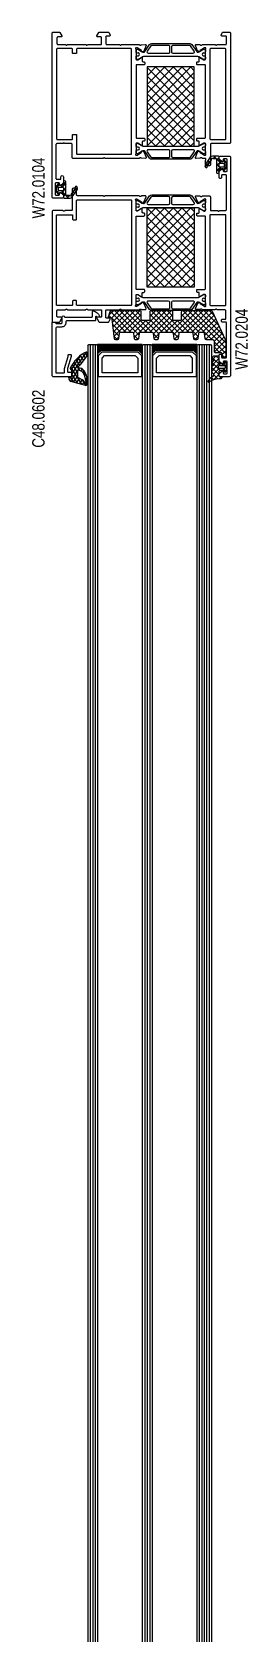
# Model space of a CAD drawing. Header units: millimetres. Extents: x -83618 to -12593, y -3271 to 55593.
# Drawn here: x -12693 to -12606, y -451 to 195 of the extents above; entities that cross this region are included whole.
import ezdxf
from ezdxf.enums import TextEntityAlignment as Align

# ---------------------------------------------------------------- set-up
doc = ezdxf.new("R2010")
doc.units = ezdxf.units.MM
doc.styles.add('ORGADATA', font='arial.ttf', dxfattribs={"oblique": 1})

# ---------------------------------------------------------------- blocks, each defined once
blk = doc.blocks.new('*U87')
at = {"color": 7, "linetype": 'Continuous'}
for p, q in [((9848.670019, 5638.599463), (9864.314642, 5654.244086)), ((9848.670019, 5642.134997), (9860.779108, 5654.244086)), ((9848.670019, 5645.670531), (9857.243574, 5654.244086)), ((9848.670019, 5649.206065), (9853.70804, 5654.244086)), ((9848.670019, 5652.741599), (9850.172506, 5654.244086)), ((9848.670019, 5635.063929), (9867.669981, 5654.063891)), ((9849.992311, 5654.244086), (9867.669981, 5636.566416)), ((9853.527845, 5654.244086), (9867.669981, 5640.10195)), ((9857.063379, 5654.244086), (9867.669981, 5643.637484)), ((9860.598913, 5654.244086), (9867.669981, 5647.173018)), ((9864.134447, 5654.244086), (9867.669981, 5650.708552)), ((9848.670019, 5652.030844), (9867.669981, 5633.030882)), ((9848.670019, 5631.528395), (9867.669981, 5650.528357)), ((9848.670019, 5648.49531), (9867.669981, 5629.495348)), ((9848.670019, 5627.992861), (9867.669981, 5646.992823)), ((9848.670019, 5644.959776), (9867.669981, 5625.959814)), ((9848.670019, 5624.457327), (9867.669981, 5643.457289)), ((9848.670019, 5641.424242), (9867.669981, 5622.424281)), ((9848.670019, 5637.888708), (9864.314642, 5622.244086)), ((9848.670019, 5634.353174), (9860.779108, 5622.244086)), ((9849.992311, 5622.244086), (9867.669981, 5639.921755)), ((9853.527845, 5622.244086), (9867.669981, 5636.386221)), ((9848.670019, 5630.81764), (9857.243574, 5622.244086)), ((9857.063379, 5622.244086), (9867.669981, 5632.850687)), ((9860.598913, 5622.244086), (9867.669981, 5629.315153)), ((9848.670019, 5627.282107), (9853.70804, 5622.244086)), ((9848.670019, 5623.746573), (9850.172506, 5622.244086)), ((9864.134447, 5622.244086), (9867.669981, 5625.77962)), ((9867.66291, 5622.237015), (9867.677052, 5622.251157))]:
    blk.add_line(p, q, dxfattribs=at)
blk = doc.blocks.new('ATN-W72-0104', base_point=(9834.07, 5608.16))
at = {"color": 1, "linetype": 'Continuous'}
for points in [[(9906.07, 5674.66), (9906.07, 5608.66, -0.414283), (9905.569882, 5608.16), (9903.17829, 5608.16, -0.26805), (9902.918426, 5608.310098), (9902.110192, 5609.71, -0.57735), (9902.37, 5610.16), (9903.77, 5610.16, 0.414354), (9904.07, 5610.460144), (9904.07, 5612.86, 0.414354), (9903.769856, 5613.16), (9900.735685, 5613.16, -0.198912), (9900.594264, 5613.218579), (9900.411421, 5613.401421, 0.414363), (9900.128506, 5613.401349), (9899.945736, 5613.218579, -0.198912), (9899.804315, 5613.16), (9892.535685, 5613.16, -0.199021), (9892.394205, 5613.218638), (9892.211421, 5613.401421, 0.414529), (9891.928427, 5613.401269), (9891.745736, 5613.218579, -0.199075), (9891.60419, 5613.16), (9886.37, 5613.16, 0.414354), (9886.07, 5612.859856), (9886.07, 5610.46, 0.414354), (9886.370144, 5610.16), (9887.77, 5610.16, -0.577502), (9888.02974, 5609.709882), (9887.221517, 5608.31, -0.268045), (9886.961603, 5608.16), (9883.44735, 5608.16, -0.26806), (9883.187481, 5608.310107), (9882.610192, 5609.31, -0.577482), (9882.870118, 5609.76), (9884.07, 5609.76, 0.414334), (9884.37, 5610.060123), (9884.37, 5612.86, 0.4144), (9884.069809, 5613.16), (9878.935685, 5613.16, -0.198912), (9878.794264, 5613.218579), (9878.611421, 5613.401421, 0.414336), (9878.32852, 5613.401362), (9878.145736, 5613.218579, -0.198989), (9878.004256, 5613.16), (9870.964778, 5613.16, 0.334069), (9870.174955, 5613.429534, -0.264724), (9869.922962, 5613.2726), (9868.428816, 5613.213263, -0.548707), (9868.140234, 5613.628998), (9869.056858, 5615.817489, -0.176365), (9869.196132, 5615.96826), (9869.653521, 5616.204076, -0.577542), (9869.944939, 5616.016684), (9869.936708, 5615.84379, 0.268127), (9870.02847, 5615.665954), (9871.75493, 5614.556487, 0.065643), (9871.82589, 5614.523074), (9871.978661, 5614.474243), (9872.07, 5614.46, 0.6885), (9872.27, 5614.983607, -0.213422), (9872.17, 5615.207214), (9872.17, 5619.06, 0.414435), (9871.869773, 5619.36), (9871.654077, 5619.36, 0.13748), (9871.498169, 5619.316306), (9869.973939, 5618.38913, -0.58523), (9869.67, 5618.560133), (9869.67, 5619.86, 0.414214), (9869.37, 5620.16), (9868.97, 5620.16, -0.414214), (9868.67, 5620.46), (9868.67, 5621.06, -0.414272), (9868.97006, 5621.36), (9871.87, 5621.36, 0.414345), (9872.17, 5621.660135), (9872.17, 5650.66, 0.414345), (9871.869865, 5650.96), (9868.97, 5650.96, -0.414313), (9868.67, 5651.260101), (9868.67, 5651.86, -0.414387), (9868.970178, 5652.16), (9869.37, 5652.16, 0.414214), (9869.67, 5652.46), (9869.67, 5653.76, -0.58523), (9869.974052, 5653.930801), (9871.498169, 5653.003694, 0.13748), (9871.654077, 5652.96), (9871.87, 5652.96, 0.414337), (9872.17, 5653.260127), (9872.17, 5657.112786, -0.213422), (9872.27, 5657.336393, 0.6885), (9872.07, 5657.86), (9871.978661, 5657.845757), (9871.825777, 5657.79689, 0.0656), (9871.754873, 5657.763476), (9870.028358, 5656.653974, 0.268036), (9869.936711, 5656.476145), (9869.944945, 5656.303201, -0.577557), (9869.653411, 5656.115981), (9869.196092, 5656.35176, -0.176397), (9869.056826, 5656.502586), (9868.140202, 5658.691077, -0.548707), (9868.428897, 5659.106734), (9869.923044, 5659.047397, -0.264652), (9870.174955, 5658.890466, 0.334069), (9870.964778, 5659.16), (9884.604315, 5659.16, -0.098491), (9884.680851, 5659.144776, -0.098491), (9884.745736, 5659.101421), (9884.928579, 5658.918579, 0.414214), (9885.211421, 5658.918579), (9885.394264, 5659.101421, -0.199066), (9885.535803, 5659.16), (9897.47, 5659.16, -0.414214), (9897.97, 5658.66), (9897.97, 5653.46, 0.41428), (9898.270068, 5653.16), (9900.804315, 5653.16, -0.198989), (9900.945778, 5653.10138), (9901.128579, 5652.918579, 0.414336), (9901.41148, 5652.918638), (9901.594264, 5653.101421, -0.199021), (9901.735769, 5653.16), (9904.17, 5653.16, 0.414421), (9904.47, 5653.460212), (9904.47, 5667.26, 0.414412), (9904.169797, 5667.56), (9902.77, 5667.56, 0.414274), (9902.47, 5667.259938), (9902.47, 5666.56, -1.000107), (9901.47, 5666.560107), (9901.47, 5668.83483, -0.214839), (9901.638691, 5669.209309), (9902.571167, 5670.034645, -0.646385), (9903.07, 5669.81), (9903.07, 5669.26, 0.41429), (9903.370078, 5668.96), (9904.47, 5668.96, 0.41429), (9904.77, 5669.260078), (9904.77, 5673.66, 0.414214), (9904.47, 5673.96), (9903.37, 5673.96, 0.414214), (9903.07, 5673.66), (9903.07, 5673.11, -0.646586), (9902.571039, 5672.885468), (9901.638611, 5673.710762, -0.214901), (9901.47, 5674.085396), (9901.47, 5674.66, -0.414276), (9901.970106, 5675.16), (9905.57, 5675.16, -0.414283), (9906.07, 5674.66)], [(9834.07, 5608.66), (9834.07, 5652.66, -0.414287), (9834.570126, 5653.16), (9841.87, 5653.16, 0.414214), (9842.17, 5653.46), (9842.17, 5661.66, -0.414214), (9842.67, 5662.16), (9843.67, 5662.16, -0.414214), (9844.17, 5661.66), (9844.17, 5659.907214, -0.213422), (9844.07, 5659.683607, 0.6885), (9844.27, 5659.16), (9845.375222, 5659.16, 0.367028), (9846.139196, 5658.926543, -0.264652), (9846.388053, 5659.088274), (9847.880869, 5659.176243, -0.548776), (9848.177344, 5658.766056), (9847.302857, 5656.560457, -0.176422), (9847.166441, 5656.407013), (9846.713713, 5656.162506, -0.577739), (9846.41876, 5656.344395), (9846.423673, 5656.517297, 0.268029), (9846.328582, 5656.693304), (9844.581111, 5657.769514, 0.065543), (9844.509638, 5657.801527), (9844.355845, 5657.847455, 0.6885), (9844.014378, 5657.402973), (9844.07, 5657.336393, -0.213532), (9844.17, 5657.11266), (9844.17, 5653.26, 0.414333), (9844.470122, 5652.96), (9844.685923, 5652.96, 0.137642), (9844.841994, 5653.003794), (9846.366061, 5653.93087, -0.585007), (9846.67, 5653.76), (9846.67, 5652.46, 0.414288), (9846.970076, 5652.16), (9847.37, 5652.16, -0.414354), (9847.67, 5651.859856), (9847.67, 5651.26, -0.414354), (9847.369856, 5650.96), (9844.47, 5650.96, 0.414346), (9844.17, 5650.659865), (9844.17, 5621.66, 0.414346), (9844.470135, 5621.36), (9847.37, 5621.36, -0.414412), (9847.67, 5621.059797), (9847.67, 5620.46, -0.414354), (9847.369856, 5620.16), (9846.97, 5620.16, 0.414214), (9846.67, 5619.86), (9846.67, 5618.56, -0.58517), (9846.365978, 5618.38918), (9844.841831, 5619.316306, 0.13748), (9844.685923, 5619.36), (9844.47, 5619.36, 0.414253), (9844.17, 5619.05996), (9844.17, 5615.207214, -0.213527), (9844.06991, 5614.983527), (9844.014378, 5614.917027, 0.6885), (9844.355845, 5614.472545), (9844.509638, 5614.518473, 0.065593), (9844.581162, 5614.550517), (9846.328633, 5615.626728, 0.268146), (9846.423669, 5615.80285), (9846.418753, 5615.975838, -0.577449), (9846.713765, 5616.157466), (9847.166538, 5615.912934, -0.176378), (9847.302879, 5615.759487), (9848.177397, 5613.553809, -0.548619), (9847.880869, 5613.143757), (9846.388053, 5613.231726, -0.264652), (9846.139196, 5613.393457, 0.367028), (9845.375222, 5613.16), (9840.335685, 5613.16, -0.199001), (9840.194216, 5613.218627), (9840.011421, 5613.401421, 0.414386), (9839.728495, 5613.401338), (9839.545736, 5613.218579, -0.198912), (9839.404315, 5613.16), (9835.97, 5613.16, 0.414342), (9835.67, 5612.859868), (9835.67, 5610.06, 0.414417), (9835.970208, 5609.76), (9837.57, 5609.76, -0.577435), (9837.829769, 5609.309934), (9837.252457, 5608.31, -0.268013), (9836.992578, 5608.16), (9834.57, 5608.16, -0.414329), (9834.07, 5608.66)], [(9895.87, 5657.46), (9874.27, 5657.46, 0.414214), (9873.97, 5657.16), (9873.97, 5615.16, 0.414214), (9874.27, 5614.86), (9895.87, 5614.86, 0.414214), (9896.17, 5615.16), (9896.17, 5616.559934, -0.414278), (9896.47, 5616.86), (9897.47, 5616.86, -0.414214), (9897.77, 5616.56), (9897.77, 5615.160123, 0.414334), (9898.07, 5614.86), (9903.97, 5614.86, 0.414214), (9904.27, 5615.16), (9904.27, 5651.16, 0.414214), (9903.97, 5651.46), (9898.07, 5651.46, 0.414214), (9897.77, 5651.16), (9897.77, 5649.76, -0.414214), (9897.47, 5649.46), (9896.47, 5649.46, -0.414214), (9896.17, 5649.76), (9896.17, 5657.16, 0.414214), (9895.87, 5657.46)], [(9842.282064, 5651.3722, 0.198995), (9842.069809, 5651.46), (9836.17, 5651.46, 0.414294), (9835.87, 5651.159917), (9835.87, 5615.16, 0.414294), (9836.170083, 5614.86), (9842.07, 5614.86, 0.4144), (9842.37, 5615.160191), (9842.37, 5651.16, 0.198995), (9842.282064, 5651.3722)]]:
    blk.add_lwpolyline(points, format="xyb", close=True, dxfattribs=at)
at = {"color": 4, "linetype": 'Continuous'}
for points in [[(9850.484834, 5659.496843), (9865.855166, 5659.496843, -0.244698), (9866.674318, 5659.070419), (9868.644087, 5656.257297, 0.24482), (9869.053894, 5656.044086), (9869.16359, 5656.044086, 0.131733), (9869.663865, 5656.178219), (9871.46359, 5657.217291, -0.131652), (9871.56359, 5657.244086), (9871.77, 5657.244086, -0.414214), (9872.17, 5656.844086), (9872.17, 5656.444086, -0.236063), (9872.070004, 5656.244088), (9872.07, 5655.919083, -0.4444), (9871.794553, 5655.670384, -0.131865), (9871.666601, 5655.691066, 1.547503), (9871.666428, 5654.597027, -0.13206), (9871.794553, 5654.617787, -0.444404), (9872.07, 5654.369086), (9872.07, 5654.044086, -0.268141), (9872.17, 5653.870737), (9872.17, 5653.444086, -0.414395), (9871.769752, 5653.044086), (9871.56359, 5653.044086, -0.137574), (9871.459588, 5653.073254), (9869.973939, 5653.93087), (9869.663843, 5654.109965, 0.131755), (9869.16348, 5654.244086), (9847.17641, 5654.244086, 0.131652), (9846.67641, 5654.110111), (9844.87641, 5653.070881, -0.131821), (9844.776278, 5653.044086), (9844.57, 5653.044086, -0.41429), (9844.17, 5653.44419), (9844.17, 5653.87088, -0.131652), (9844.196795, 5653.97088, -0.131652), (9844.27, 5654.044086), (9844.27, 5654.369086, -0.444404), (9844.545447, 5654.617787, -0.13206), (9844.673572, 5654.597027, 1.547233), (9844.673573, 5655.691145, -0.132059), (9844.545447, 5655.670384, -0.4444), (9844.27, 5655.919083), (9844.269996, 5656.244088, -0.236177), (9844.17, 5656.444194), (9844.17, 5656.844086, -0.414214), (9844.57, 5657.244086), (9844.77641, 5657.244086, -0.131652), (9844.87641, 5657.217291), (9846.67641, 5656.17806, 0.131682), (9847.176528, 5656.044086), (9847.286337, 5656.044086, 0.244698), (9847.695913, 5656.257297), (9849.665682, 5659.070419, -0.244698), (9850.484834, 5659.496843)], [(9849.080726, 5655.642765), (9857.32008, 5655.644086, 0.414167), (9857.82, 5656.144086), (9857.82, 5658.29674, 0.414274), (9857.32, 5658.796843), (9850.588947, 5658.796843, 0.244753), (9850.179312, 5658.583547), (9848.671144, 5656.42966, 0.606959), (9849.080726, 5655.642765)], [(9865.751053, 5658.796843), (9859.02, 5658.796843, 0.41428), (9858.52, 5658.29673), (9858.52, 5656.144199, 0.414233), (9859.01992, 5655.644086), (9867.259274, 5655.642765, 0.60687), (9867.66893, 5656.429554), (9866.160704, 5658.583524, 0.244768), (9865.751053, 5658.796843)], [(9865.855166, 5612.823157), (9850.484834, 5612.823157, -0.244759), (9849.665551, 5613.249767), (9847.695913, 5616.062703, 0.244789), (9847.286167, 5616.275914), (9847.17641, 5616.275914, 0.131711), (9846.676211, 5616.141825), (9844.87641, 5615.102709, -0.131758), (9844.776327, 5615.075914), (9844.57, 5615.075914, -0.414214), (9844.17, 5615.475914), (9844.17, 5615.875914, -0.236177), (9844.270083, 5616.075976), (9844.27, 5616.400917, -0.4444), (9844.545447, 5616.649616, -0.132059), (9844.673573, 5616.628855, 1.547233), (9844.673572, 5617.722973, -0.13206), (9844.545447, 5617.702213, -0.444404), (9844.27, 5617.950914), (9844.27, 5618.275914, -0.267949), (9844.17, 5618.44912), (9844.17, 5618.875914, -0.414214), (9844.57, 5619.275914), (9844.77641, 5619.275914, -0.131727), (9844.876461, 5619.24909), (9846.67641, 5618.209889, 0.131652), (9847.17641, 5618.075914), (9869.16359, 5618.075914, 0.13173), (9869.663855, 5618.210042), (9869.973939, 5618.38913), (9871.459651, 5619.246785, -0.13748), (9871.56359, 5619.275914), (9871.77, 5619.275914, -0.414318), (9872.17, 5618.875771), (9872.17, 5618.44912, -0.268141), (9872.069876, 5618.275843), (9872.07, 5617.950914, -0.444404), (9871.794553, 5617.702213, -0.13206), (9871.666428, 5617.722973, 1.547503), (9871.666601, 5616.628934, -0.131865), (9871.794553, 5616.649616, -0.4444), (9872.07, 5616.400917), (9872.070004, 5616.075912, -0.236063), (9872.17, 5615.875914), (9872.17, 5615.475914, -0.414386), (9871.769764, 5615.075914), (9871.56359, 5615.075914, -0.131758), (9871.463518, 5615.102751), (9869.66359, 5616.14194, 0.131725), (9869.163304, 5616.275914), (9869.053663, 5616.275914, 0.12062), (9868.822702, 5616.219374, 0.12062), (9868.643975, 5616.062542), (9866.674318, 5613.249581, -0.12059), (9866.316848, 5612.936111, -0.12059), (9865.855166, 5612.823157)], [(9850.589066, 5613.523157), (9857.32, 5613.523157, 0.414256), (9857.82, 5614.02323), (9857.82, 5616.175914, 0.414201), (9857.320021, 5616.675914), (9849.080726, 5616.677235, 0.60696), (9848.671145, 5615.890339), (9850.179371, 5613.736369, 0.244761), (9850.589066, 5613.523157)], [(9867.70286, 5616.408109, 0.279719), (9867.259274, 5616.677235), (9859.020033, 5616.675914, 0.414233), (9858.52, 5616.175914), (9858.52, 5614.023157, 0.41428), (9859.020113, 5613.523157), (9865.750972, 5613.523157, 0.244741), (9866.160629, 5613.736369), (9867.668884, 5615.890381, 0.279719), (9867.70286, 5616.408109)]]:
    blk.add_lwpolyline(points, format="xyb", close=True, dxfattribs=at)
at = {"color": 7, "linetype": 'Continuous'}
blk.add_lwpolyline([(9848.670019, 5654.244086), (9848.670019, 5622.244086), (9867.669981, 5622.244086), (9867.669981, 5654.244086), (9848.670019, 5654.244086)], close=True, dxfattribs=at)
at = {"color": 7}
blk.add_blockref('*U87', (0, 0), dxfattribs=at)
blk = doc.blocks.new('*U92')
at = {"color": 7, "linetype": 'Continuous'}
for p, q in [((10258.470019, 5915.431292), (10274.114642, 5931.075914)), ((10258.470019, 5918.966826), (10270.579108, 5931.075914)), ((10258.470019, 5922.50236), (10267.043574, 5931.075914)), ((10258.470019, 5926.037893), (10263.50804, 5931.075914)), ((10258.470019, 5929.573427), (10259.972506, 5931.075914)), ((10258.470019, 5911.895758), (10277.469981, 5930.895719)), ((10258.470019, 5928.862673), (10277.469981, 5909.862711)), ((10258.470019, 5908.360224), (10277.469981, 5927.360186)), ((10258.470019, 5925.327139), (10277.469981, 5906.327177)), ((10259.792311, 5931.075914), (10277.469981, 5913.398245)), ((10263.327845, 5931.075914), (10277.469981, 5916.933779)), ((10266.863379, 5931.075914), (10277.469981, 5920.469313)), ((10270.398913, 5931.075914), (10277.469981, 5924.004847)), ((10273.934447, 5931.075914), (10277.469981, 5927.54038)), ((10258.470019, 5904.82469), (10277.469981, 5923.824652)), ((10258.470019, 5921.791605), (10277.469981, 5902.791643)), ((10258.470019, 5901.289156), (10277.469981, 5920.289118)), ((10258.470019, 5918.256071), (10277.469981, 5899.256109)), ((10258.470019, 5914.720537), (10274.114642, 5899.075914)), ((10259.792311, 5899.075914), (10277.469981, 5916.753584)), ((10263.327845, 5899.075914), (10277.469981, 5913.21805)), ((10258.470019, 5911.185003), (10270.579108, 5899.075914)), ((10258.470019, 5907.649469), (10267.043574, 5899.075914)), ((10266.863379, 5899.075914), (10277.469981, 5909.682516)), ((10270.398913, 5899.075914), (10277.469981, 5906.146982)), ((10258.470019, 5904.113935), (10263.50804, 5899.075914)), ((10258.470019, 5900.578401), (10259.972506, 5899.075914)), ((10273.934447, 5899.075914), (10277.469981, 5902.611448)), ((10277.46291, 5899.068843), (10277.477052, 5899.082985))]:
    blk.add_line(p, q, dxfattribs=at)
blk = doc.blocks.new('ATN-W72-0204', base_point=(10243.87, 5878.16))
at = {"color": 1, "linetype": 'Continuous'}
for points in [[(10243.87, 5878.66), (10243.87, 5966.66, -0.414253), (10244.370068, 5967.16), (10247.97, 5967.16, -0.414253), (10248.47, 5966.659932), (10248.47, 5966.08517, -0.214783), (10248.301389, 5965.710762), (10247.368833, 5964.885355, -0.646527), (10246.87, 5965.11012), (10246.87, 5965.66, 0.414214), (10246.57, 5965.96), (10245.47, 5965.96, 0.414322), (10245.17, 5965.659889), (10245.17, 5961.26, 0.41443), (10245.470222, 5960.96), (10246.57, 5960.96, 0.414322), (10246.87, 5961.260111), (10246.87, 5961.81, -0.646485), (10247.368897, 5962.034588), (10248.301389, 5961.209238, -0.214783), (10248.47, 5960.83483), (10248.47, 5958.56, -1.000174), (10247.47, 5958.560174), (10247.47, 5959.26, 0.414299), (10247.169913, 5959.56), (10245.77, 5959.56, 0.414299), (10245.47, 5959.259913), (10245.47, 5945.46, 0.414214), (10245.77, 5945.16), (10246.97, 5945.16, -0.414214), (10247.47, 5944.66), (10247.47, 5944.46, -0.414264), (10246.969914, 5943.96), (10245.97, 5943.96, 0.414298), (10245.67, 5943.659914), (10245.67, 5940.66, 0.41428), (10246.170114, 5940.16), (10249.204315, 5940.16, -0.198912), (10249.345736, 5940.101421), (10249.528579, 5939.918579, 0.4143), (10249.811463, 5939.91862), (10249.994264, 5940.101421, -0.199045), (10250.135788, 5940.16), (10255.175222, 5940.16, 0.334069), (10255.965045, 5939.890466, -0.264652), (10256.216956, 5940.047397), (10257.711184, 5940.106737, -0.548761), (10257.999747, 5939.690956), (10257.083142, 5937.502511, -0.176429), (10256.943803, 5937.351706), (10256.486479, 5937.115924, -0.577521), (10256.19506, 5937.303303), (10256.203292, 5937.47621, 0.26816), (10256.11151, 5937.654059), (10254.38507, 5938.763513, 0.065699), (10254.314046, 5938.796946), (10254.161339, 5938.845757), (10254.07, 5938.86, 0.6885), (10253.87, 5938.336393, -0.213422), (10253.97, 5938.112786), (10253.97, 5934.26, 0.198967), (10254.057913, 5934.047823, 0.198967), (10254.270127, 5933.96), (10254.485923, 5933.96, 0.137581), (10254.641933, 5934.003756), (10256.166061, 5934.93087, -0.58523), (10256.47, 5934.759867), (10256.47, 5933.46, 0.414288), (10256.770076, 5933.16), (10257.17, 5933.16, -0.414288), (10257.47, 5932.859924), (10257.47, 5932.26, -0.414214), (10257.17, 5931.96), (10254.27, 5931.96, 0.414214), (10253.97, 5931.66), (10253.97, 5902.66, 0.414214), (10254.27, 5902.36), (10257.17, 5902.36, -0.414214), (10257.47, 5902.06), (10257.47, 5901.46, -0.414319), (10257.169892, 5901.16), (10256.77, 5901.16, 0.414214), (10256.47, 5900.86), (10256.47, 5899.56, -0.585393), (10256.165865, 5899.389249), (10254.641831, 5900.316306, 0.137641), (10254.485734, 5900.36), (10254.27, 5900.36, 0.414283), (10253.97, 5900.059929), (10253.97, 5896.207214, -0.213578), (10253.869866, 5895.983487, 0.6885), (10254.070179, 5895.46), (10254.161339, 5895.474243), (10254.314223, 5895.52311, 0.065543), (10254.38507, 5895.556487), (10256.111642, 5896.666026, 0.268033), (10256.203289, 5896.843853), (10256.195055, 5897.016799, -0.577679), (10256.486654, 5897.203985), (10256.943908, 5896.96824, -0.176429), (10257.083188, 5896.81738), (10257.999798, 5894.628923, -0.548886), (10257.710938, 5894.213273), (10256.216956, 5894.272603, -0.264724), (10255.965006, 5894.429606, 0.334069), (10255.175142, 5894.159983), (10252.47, 5894.16, -0.414251), (10251.97, 5894.660064), (10251.97, 5899.86, 0.41428), (10251.669932, 5900.16), (10249.135685, 5900.16, -0.198912), (10248.994264, 5900.218579), (10248.811421, 5900.401421, 0.414559), (10248.528412, 5900.401254), (10248.345736, 5900.218579, -0.198912), (10248.204315, 5900.16), (10245.97, 5900.16, 0.414214), (10245.47, 5899.66), (10245.47, 5886.06, 0.414439), (10245.770231, 5885.76), (10247.17, 5885.76, 0.414419), (10247.47, 5886.060211), (10247.47, 5886.76, -1.000123), (10248.47, 5886.759877), (10248.47, 5884.48517, -0.214819), (10248.301337, 5884.110716), (10247.368833, 5883.285355, -0.646515), (10246.87, 5883.51011), (10246.87, 5884.06, 0.414214), (10246.57, 5884.36), (10245.47, 5884.36, 0.414322), (10245.17, 5884.059889), (10245.17, 5879.66, 0.414399), (10245.470189, 5879.36), (10246.57, 5879.36, 0.41429), (10246.87, 5879.660078), (10246.87, 5880.21, -0.646443), (10247.36887, 5880.434612), (10248.301389, 5879.609238, -0.214783), (10248.47, 5879.23483), (10248.47, 5878.66, -0.414214), (10247.97, 5878.16), (10244.37, 5878.16, -0.414214), (10243.87, 5878.66)], [(10315.87, 5900.66), (10315.87, 5944.66, 0.414214), (10315.37, 5945.16), (10312.97829, 5945.16, 0.26804), (10312.718432, 5945.009912), (10311.910192, 5943.61, 0.57735), (10312.17, 5943.16), (10313.57, 5943.16, -0.414299), (10313.87, 5942.859913), (10313.87, 5940.46, -0.414292), (10313.56992, 5940.16), (10310.535685, 5940.16, 0.199017), (10310.394207, 5940.101364), (10310.211421, 5939.918579, -0.414473), (10309.928454, 5939.918704), (10309.745736, 5940.101421, 0.199045), (10309.604212, 5940.16), (10302.335685, 5940.16, 0.198912), (10302.194264, 5940.101421), (10302.011421, 5939.918579, -0.414575), (10301.728404, 5939.918753), (10301.545736, 5940.101421, 0.199115), (10301.404158, 5940.16), (10296.17, 5940.16, -0.414214), (10295.87, 5940.46), (10295.87, 5942.86, -0.414299), (10296.170087, 5943.16), (10297.57, 5943.16, 0.577518), (10297.829732, 5943.610131), (10297.021517, 5945.01, 0.268037), (10296.761611, 5945.16), (10293.24735, 5945.16, 0.268037), (10292.987494, 5945.009915), (10292.410192, 5944.01, 0.57735), (10292.67, 5943.56), (10293.87, 5943.56, -0.414335), (10294.17, 5943.259875), (10294.17, 5940.46, -0.414279), (10293.869933, 5940.16), (10288.735685, 5940.16, 0.199021), (10288.594205, 5940.101362), (10288.411421, 5939.918579, -0.414336), (10288.12852, 5939.918638), (10287.945736, 5940.101421, 0.198989), (10287.804256, 5940.16), (10280.764778, 5940.16, -0.334069), (10279.974955, 5939.890466, 0.264652), (10279.723044, 5940.047397), (10278.228816, 5940.106737, 0.548658), (10277.940216, 5939.691043), (10278.856858, 5937.502511, 0.176327), (10278.996092, 5937.35176), (10279.453521, 5937.115924, 0.57735), (10279.744945, 5937.303201), (10279.736708, 5937.47621, -0.268029), (10279.828408, 5937.654007), (10281.55493, 5938.763513, -0.06563), (10281.625875, 5938.796921), (10281.778661, 5938.845757), (10281.87, 5938.86, -0.6885), (10282.07, 5938.336393, 0.213422), (10281.97, 5938.112786), (10281.97, 5934.26, -0.414352), (10281.669859, 5933.96), (10281.454077, 5933.96, -0.137658), (10281.297989, 5934.003804), (10279.773939, 5934.93087, 0.58517), (10279.47, 5934.759903), (10279.47, 5933.46, -0.414288), (10279.169924, 5933.16), (10278.77, 5933.16, 0.414429), (10278.47, 5932.85978), (10278.47, 5932.26, 0.414436), (10278.770228, 5931.96), (10281.67, 5931.96, -0.414214), (10281.97, 5931.66), (10281.97, 5902.66, -0.414214), (10281.67, 5902.36), (10278.77, 5902.36, 0.414214), (10278.47, 5902.06), (10278.47, 5901.46, 0.414214), (10278.77, 5901.16), (10279.17, 5901.16, -0.414319), (10279.47, 5900.859892), (10279.47, 5899.56, 0.58517), (10279.774022, 5899.38918), (10281.298169, 5900.316306, -0.137562), (10281.454174, 5900.36), (10281.67, 5900.36, -0.414214), (10281.97, 5900.06), (10281.97, 5896.207214, 0.213422), (10282.07, 5895.983607, -0.6885), (10281.87, 5895.46), (10281.778661, 5895.474243), (10281.625777, 5895.52311, -0.065543), (10281.55493, 5895.556487), (10279.828358, 5896.666026, -0.268062), (10279.736712, 5896.843874), (10279.744945, 5897.016799, 0.577639), (10279.453367, 5897.203996), (10278.996092, 5896.96824, 0.176378), (10278.856835, 5896.817434), (10277.940202, 5894.628923, 0.548903), (10278.229078, 5894.213273), (10279.723044, 5894.272603, 0.264724), (10279.974994, 5894.429606, -0.334069), (10280.764858, 5894.159983), (10294.404315, 5894.16, 0.198912), (10294.545736, 5894.218579), (10294.728579, 5894.401421, -0.414336), (10295.01148, 5894.401362), (10295.194264, 5894.218579, 0.198989), (10295.335744, 5894.16), (10305.67, 5894.16, -0.414322), (10305.97, 5893.859889), (10305.97, 5891.66, 0.414258), (10306.470076, 5891.16), (10307.27, 5891.16, 0.414328), (10307.77, 5891.660195), (10307.77, 5899.86, -0.414214), (10308.07, 5900.16), (10310.604315, 5900.16, 0.198912), (10310.745736, 5900.218579), (10310.928579, 5900.401421, -0.414473), (10311.211546, 5900.401296), (10311.394264, 5900.218579, 0.198995), (10311.535749, 5900.16), (10315.37, 5900.16, 0.414251), (10315.87, 5900.66)], [(10252.17, 5902.16), (10252.17, 5938.16, 0.414214), (10251.87, 5938.46), (10245.97, 5938.46, 0.41432), (10245.67, 5938.159891), (10245.67, 5902.16, 0.41432), (10245.970109, 5901.86), (10251.87, 5901.86, 0.414214), (10252.17, 5902.16)], [(10307.87, 5938.46), (10313.77, 5938.46, -0.414214), (10314.07, 5938.16), (10314.07, 5902.16, -0.414214), (10313.77, 5901.86), (10307.87, 5901.86, -0.414214), (10307.57, 5902.16), (10307.57, 5903.559877, 0.414334), (10307.27, 5903.86), (10306.270132, 5903.86, 0.414342), (10305.97, 5903.56), (10305.97, 5896.160196, -0.414405), (10305.67, 5895.86), (10284.070064, 5895.86, -0.414276), (10283.77, 5896.16), (10283.77, 5938.16, -0.414276), (10284.070064, 5938.46), (10305.669762, 5938.46, -0.414446), (10305.97, 5938.16), (10305.97, 5936.760174, 0.414384), (10306.27, 5936.46), (10307.27, 5936.46, 0.414214), (10307.57, 5936.76), (10307.57, 5938.16, -0.414214), (10307.87, 5938.46)]]:
    blk.add_lwpolyline(points, format="xyb", close=True, dxfattribs=at)
at = {"color": 4, "linetype": 'Continuous'}
for points in [[(10260.284834, 5940.496843), (10275.655166, 5940.496843, -0.244698), (10276.474318, 5940.070419), (10278.444087, 5937.257297, 0.244762), (10278.853784, 5937.044086), (10278.96359, 5937.044086, 0.131714), (10279.4638, 5937.178181), (10281.26359, 5938.217291, -0.131727), (10281.363649, 5938.244086), (10281.57, 5938.244086, -0.414214), (10281.97, 5937.844086), (10281.97, 5937.444086, -0.236063), (10281.870004, 5937.244088), (10281.87, 5936.919083, -0.4444), (10281.594553, 5936.670384, -0.131865), (10281.466601, 5936.691066, 1.547503), (10281.466428, 5935.597027, -0.13206), (10281.594553, 5935.617787, -0.444404), (10281.87, 5935.369086), (10281.87, 5935.044086, -0.267949), (10281.97, 5934.87088), (10281.97, 5934.444086, -0.41429), (10281.569895, 5934.044086), (10281.36359, 5934.044086, -0.137574), (10281.259588, 5934.073254), (10279.773939, 5934.93087), (10279.463843, 5935.109965, 0.131733), (10278.963566, 5935.244086), (10256.97641, 5935.244086, 0.131652), (10256.47641, 5935.110111), (10254.67641, 5934.070881, -0.131652), (10254.57641, 5934.044086), (10254.37, 5934.044086, -0.414214), (10253.97, 5934.444086), (10253.97, 5934.87088, -0.267949), (10254.07, 5935.044086), (10254.07, 5935.369086, -0.444563), (10254.345579, 5935.617774, -0.13206), (10254.47368, 5935.596949, 1.547233), (10254.473443, 5936.691116, -0.132059), (10254.34532, 5936.670424, -0.444548), (10254.070053, 5936.919329), (10254.069996, 5937.244088, -0.236063), (10253.97, 5937.444086), (10253.97, 5937.844086, -0.414214), (10254.37, 5938.244086), (10254.57641, 5938.244086, -0.131652), (10254.67641, 5938.217291), (10256.47641, 5937.17806, 0.131652), (10256.97641, 5937.044086), (10257.086337, 5937.044086, 0.244736), (10257.495953, 5937.257356), (10259.465682, 5940.070419, -0.244698), (10260.284834, 5940.496843)], [(10259.979325, 5939.583565), (10258.47107, 5937.429554, 0.606927), (10258.88081, 5936.642765), (10267.12008, 5936.644086, 0.414167), (10267.62, 5937.144086), (10267.62, 5939.296843, 0.414214), (10267.12, 5939.796843), (10260.388947, 5939.796843, 0.244741), (10259.979325, 5939.583565)], [(10268.32, 5939.296843), (10268.32, 5937.144086, 0.414167), (10268.81992, 5936.644086), (10277.059135, 5936.642765, 0.606965), (10277.46893, 5937.429554), (10275.960629, 5939.583631, 0.244698), (10275.551053, 5939.796843), (10268.82, 5939.796843, 0.414214), (10268.32, 5939.296843)], [(10275.655166, 5893.823157), (10260.284834, 5893.823157, -0.244698), (10259.465682, 5894.249581), (10257.495913, 5897.062703, 0.24482), (10257.086106, 5897.275914), (10256.97641, 5897.275914, 0.131741), (10256.47611, 5897.141766), (10254.67641, 5896.102709, -0.131652), (10254.57641, 5896.075914), (10254.37, 5896.075914, -0.414325), (10253.97, 5896.476067), (10253.97, 5896.875914, -0.236063), (10254.069996, 5897.075912), (10254.07, 5897.400917, -0.444534), (10254.345558, 5897.649604, -0.132059), (10254.473663, 5897.62879, 1.547233), (10254.473463, 5898.722949, -0.13206), (10254.345341, 5898.702246, -0.444404), (10254.070044, 5898.951017), (10254.07, 5899.275914, -0.267949), (10253.97, 5899.44912), (10253.97, 5899.875914, -0.414268), (10254.370074, 5900.275914), (10254.57641, 5900.275914, -0.13182), (10254.676524, 5900.249054), (10256.47641, 5899.209889, 0.131698), (10256.97659, 5899.075914), (10278.96359, 5899.075914, 0.131754), (10279.463936, 5899.210089), (10279.773939, 5899.38913), (10281.259651, 5900.246785, -0.13748), (10281.36359, 5900.275914), (10281.57, 5900.275914, -0.414214), (10281.97, 5899.875914), (10281.97, 5899.44912, -0.267949), (10281.87, 5899.275914), (10281.87, 5898.950914, -0.444404), (10281.594553, 5898.702213, -0.13206), (10281.466428, 5898.722973, 1.547503), (10281.466601, 5897.628934, -0.131865), (10281.594553, 5897.649616, -0.444456), (10281.87, 5897.40087), (10281.870004, 5897.075912, -0.236063), (10281.97, 5896.875914), (10281.97, 5896.475914, -0.414214), (10281.57, 5896.075914), (10281.36359, 5896.075914, -0.131652), (10281.26359, 5896.102709), (10279.46359, 5897.14194, 0.131678), (10278.963488, 5897.275914), (10278.853663, 5897.275914, 0.120571), (10278.622789, 5897.21942, 0.120571), (10278.444087, 5897.062703), (10276.474318, 5894.249581, -0.244698), (10275.655166, 5893.823157)], [(10258.437215, 5897.408252, 0.279762), (10258.47107, 5896.890446), (10259.97933, 5894.736428, 0.244737), (10260.388947, 5894.523157), (10267.12, 5894.523157, 0.414256), (10267.62, 5895.02323), (10267.62, 5897.175914, 0.414167), (10267.12008, 5897.675914), (10258.880967, 5897.677235, 0.279762), (10258.437215, 5897.408252)], [(10277.502852, 5897.408124, 0.27971), (10277.059274, 5897.677235), (10268.81992, 5897.675914, 0.414167), (10268.32, 5897.175914), (10268.32, 5895.023157, 0.414214), (10268.82, 5894.523157), (10275.551053, 5894.523157, 0.244698), (10275.960629, 5894.736369), (10277.468904, 5896.890408, 0.27971), (10277.502852, 5897.408124)]]:
    blk.add_lwpolyline(points, format="xyb", close=True, dxfattribs=at)
at = {"color": 7, "linetype": 'Continuous'}
blk.add_lwpolyline([(10277.469981, 5931.075914), (10277.469981, 5899.075914), (10258.470019, 5899.075914), (10258.470019, 5931.075914), (10277.469981, 5931.075914)], close=True, dxfattribs=at)
at = {"color": 7}
blk.add_blockref('*U92', (0, 0), dxfattribs=at)
blk = doc.blocks.new('*U17')
at = {"color": 3, "linetype": 'Continuous'}
for p, q in [((3699.835081, 1991.407559), (3697.467016, 1993.775625)), ((3698.4493, 1993.38666), (3697.731285, 1992.668645)), ((3699.322938, 1992.138976), (3698.604922, 1991.420961)), ((3700.01038, 1990.705099), (3699.47856, 1990.173278)), ((3701.652641, 1989.59), (3700.66664, 1990.576001)), ((3703.59603, 1992.169428), (3701.016602, 1989.59)), ((3703.11, 1995.926039), (3702.11, 1994.926039)), ((3703.616602, 1993.99), (3702.11, 1995.496602)), ((3703.157896, 1993.852614), (3702.11, 1992.804719)), ((3703.795281, 1991.69), (3702.11, 1993.375281)), ((3703.11, 1990.253961), (3702.11, 1991.253961)), ((3704.095281, 1994.79), (3703.247386, 1993.942104)), ((3703.916602, 1992.49), (3703.59603, 1992.169428)), ((3705.969247, 1993.758675), (3704.868395, 1994.859527)), ((3706.00961, 1992.461688), (3704.947972, 1991.40005)), ((3705.793818, 1991.812784), (3705.076411, 1992.530191)), ((3705.909581, 1994.482979), (3705.147533, 1993.720931))]:
    blk.add_line(p, q, dxfattribs=at)
blk = doc.blocks.new('ATN-FRK-98', base_point=(3697.41, 1989.59))
at = {"color": 3, "linetype": 'Continuous'}
for points in [[(3705.979697, 1992.678085, -0.246803), (3705.761107, 1991.773593), (3705.307948, 1991.257971, -0.599124), (3704.964519, 1991.338298), (3704.91, 1991.541764, 0.339491), (3704.716789, 1991.69), (3703.41, 1991.69, 0.41423), (3703.11, 1991.389983), (3703.11, 1989.89, -0.414223), (3702.80999, 1989.59), (3700.407543, 1989.59, -0.244708), (3699.588369, 1990.016454), (3697.590848, 1992.86921, -0.379813), (3697.743333, 1994.188142, -0.801082), (3698.378256, 1993.733835, 0.25855), (3698.408719, 1993.444616), (3700.023328, 1991.138716, -0.27947), (3700.043791, 1990.828321, 0.881975), (3700.533607, 1990.49, -0.213463), (3700.757261, 1990.59), (3701.81, 1990.59, 0.414214), (3702.11, 1990.89), (3702.11, 1996.09, -1), (3703.11, 1996.09), (3703.11, 1995.09, 0.41425), (3703.410037, 1994.79), (3704.716815, 1994.79, 0.339454), (3704.91, 1994.938236), (3704.964535, 1995.141764, -0.599016), (3705.307948, 1995.222029), (3705.761139, 1994.70637, -0.24679), (3705.979697, 1993.801915, 0.124035), (3705.979697, 1992.678085)], [(3703.197874, 1992.577862, 0.19892), (3703.410017, 1992.49), (3704.956156, 1992.49, 0.464153), (3705.153359, 1992.723333, -0.08392), (3705.153359, 1993.756667, 0.464153), (3704.956156, 1993.99), (3703.41, 1993.99, 0.414214), (3703.11, 1993.69), (3703.11, 1992.79, 0.19892), (3703.197874, 1992.577862)]]:
    blk.add_lwpolyline(points, format="xyb", close=True, dxfattribs=at)
at = {"color": 7}
blk.add_blockref('*U17', (0, 0), dxfattribs=at)
blk = doc.blocks.new('*U20')
at = {"color": 3, "linetype": 'Continuous'}
for p, q in [((2413.38, 1118.497931), (2413.732069, 1118.85)), ((2413.38, 1116.37661), (2414.78, 1117.77661)), ((2414.023952, 1118.85), (2414.78, 1118.093952)), ((2413.38, 1117.372632), (2417.966, 1112.786632)), ((2413.38, 1114.25529), (2416.24871, 1117.124)), ((2413.38, 1115.251312), (2428.581312, 1100.05)), ((2413.38, 1113.129991), (2426.459991, 1100.05)), ((2413.419168, 1112.173138), (2417.95817, 1116.71214)), ((2414.051322, 1110.683971), (2417.966, 1114.598649)), ((2414.725933, 1109.237262), (2417.966, 1112.477329)), ((2415.400545, 1107.790553), (2419.559991, 1111.95)), ((2415.749952, 1117.124), (2417.966, 1114.907952)), ((2416.075156, 1106.343844), (2421.542456, 1111.811144)), ((2418.802632, 1111.95), (2430.702142, 1100.05049)), ((2420.923952, 1111.95), (2421.738627, 1111.135325)), ((2424.50886, 1110.534907), (2425.901513, 1111.927561)), ((2425.166593, 1111.95), (2426.336687, 1110.779906)), ((2432.443416, 1109.984182), (2434.176241, 1111.717008)), ((2433.651875, 1111.95), (2434.271239, 1111.330635)), ((2440.377972, 1109.433457), (2442.271742, 1111.327227)), ((2440.607099, 1111.358737), (2442.49237, 1109.473466)), ((2448.599089, 1111.290613), (2449.258476, 1111.95)), ((2448.712967, 1111.73815), (2450.426922, 1110.024195)), ((2456.533645, 1110.739888), (2457.743758, 1111.95)), ((2457.001145, 1111.935253), (2458.361474, 1110.574924)), ((2414.354178, 1110.034493), (2424.338671, 1100.05)), ((2416.207658, 1106.059693), (2422.217351, 1100.05)), ((2416.749767, 1104.897135), (2421.874129, 1110.021497)), ((2417.424379, 1103.450426), (2422.923952, 1108.95)), ((2418.09899, 1102.003718), (2426.39396, 1110.298687)), ((2418.773602, 1100.557009), (2427.166593, 1108.95)), ((2420.387913, 1100.05), (2429.287913, 1108.95)), ((2422.509234, 1100.05), (2431.409234, 1108.95)), ((2423.921864, 1108.952088), (2431.18, 1101.693952)), ((2424.503702, 1110.491571), (2431.26556, 1103.729713)), ((2424.630554, 1100.05), (2434.445661, 1109.865106)), ((2426.751875, 1100.05), (2435.651875, 1108.95)), ((2428.166593, 1108.95), (2433.166593, 1103.95)), ((2430.287913, 1108.95), (2439.187913, 1100.05)), ((2432.245945, 1109.113289), (2441.309234, 1100.05)), ((2432.5554, 1110.925154), (2443.428223, 1100.052331)), ((2432.773195, 1103.95), (2437.773195, 1108.95)), ((2434.740736, 1103.796221), (2439.894855, 1108.95034)), ((2434.88, 1101.814164), (2442.497361, 1109.431526)), ((2435.253439, 1100.066283), (2444.137156, 1108.95)), ((2436.651875, 1108.95), (2443.88, 1101.721875)), ((2437.358476, 1100.05), (2446.258476, 1108.95)), ((2438.773195, 1108.95), (2443.9771, 1103.746094)), ((2439.479797, 1100.05), (2450.323443, 1110.893647)), ((2440.381491, 1109.463024), (2445.894515, 1103.95)), ((2443.015836, 1108.95), (2451.915836, 1100.05)), ((2445.137156, 1108.95), (2454.037156, 1100.05)), ((2445.501117, 1103.95), (2450.646402, 1109.095285)), ((2447.258476, 1108.95), (2456.158476, 1100.05)), ((2447.454135, 1103.781697), (2452.622437, 1108.95)), ((2447.58, 1101.786242), (2454.743758, 1108.95)), ((2447.976011, 1100.060933), (2458.375144, 1110.460066)), ((2448.433189, 1109.896607), (2458.279797, 1100.05)), ((2450.086398, 1100.05), (2458.600763, 1108.564365)), ((2451.501117, 1108.95), (2460.067841, 1100.383276)), ((2452.207719, 1100.05), (2458.826382, 1106.668663)), ((2453.622437, 1108.95), (2459.26246, 1103.309978)), ((2455.743758, 1108.95), (2458.934631, 1105.759126)), ((2456.484887, 1110.330191), (2458.648053, 1108.167025)), ((2418.061138, 1102.084893), (2420.09603, 1100.05)), ((2428.873195, 1100.05), (2431.18, 1102.356805)), ((2434.88, 1102.236593), (2437.066593, 1100.05)), ((2441.601117, 1100.05), (2443.88, 1102.328883)), ((2447.58, 1102.264515), (2449.794515, 1100.05)), ((2454.329039, 1100.05), (2459.052001, 1104.772962)), ((2456.450359, 1100.05), (2459.494865, 1103.094506)), ((2458.57168, 1100.05), (2460.495645, 1101.973965)), ((2459.461059, 1103.111378), (2460.517375, 1102.055062))]:
    blk.add_line(p, q, dxfattribs=at)
blk = doc.blocks.new('ATN-W72-0911', base_point=(2413.38, 1100.05))
at = {"color": 3, "linetype": 'Continuous'}
blk.add_lwpolyline([(2433.753492, 1111.95, -0.379935), (2434.25, 1111.509091), (2434.502098, 1109.390909, 0.379928), (2434.998594, 1108.95), (2439.876413, 1108.95, 0.37993), (2440.372909, 1109.390912), (2440.624992, 1111.509088, -0.37993), (2441.121488, 1111.95), (2441.753602, 1111.95, -0.379928), (2442.250098, 1111.509091), (2442.502195, 1109.390909, 0.379928), (2442.998691, 1108.95), (2447.876511, 1108.95, 0.37993), (2448.373007, 1109.390912), (2448.625089, 1111.509088, -0.379948), (2449.121618, 1111.95), (2449.753699, 1111.95, -0.37994), (2450.250198, 1111.50907), (2450.502293, 1109.390909, 0.379945), (2450.998818, 1108.95), (2455.876608, 1108.95, 0.379937), (2456.373106, 1109.390925), (2456.625187, 1111.509088, -0.379944), (2457.121708, 1111.95), (2457.753797, 1111.95, -0.379945), (2458.250297, 1111.509062), (2459.204586, 1103.490909, 0.379935), (2459.701093, 1103.05), (2460.393, 1103.05, -0.493178), (2460.68277, 1102.672324), (2460.079419, 1100.42059, -0.339454), (2459.596457, 1100.05), (2448.08, 1100.05, -0.414226), (2447.58, 1100.550021), (2447.58, 1103.45, 0.414214), (2447.08, 1103.95), (2444.38, 1103.95, 0.414223), (2443.88, 1103.449984), (2443.88, 1100.55, -0.414214), (2443.38, 1100.05), (2435.38, 1100.05, -0.414223), (2434.88, 1100.550015), (2434.88, 1103.45, 0.41424), (2434.379954, 1103.95), (2431.68, 1103.95, 0.414232), (2431.18, 1103.449968), (2431.18, 1100.55, -0.414214), (2430.68, 1100.05), (2419.328559, 1100.05, -0.291473), (2418.875405, 1100.338691), (2413.567384, 1111.721778, -0.10952), (2413.38, 1112.567034), (2413.38, 1118.55, -0.414267), (2413.680054, 1118.85), (2414.48, 1118.85, -0.414227), (2414.78, 1118.549987), (2414.78, 1117.624, 0.414214), (2415.28, 1117.124), (2417.466, 1117.124, -0.414214), (2417.966, 1116.624), (2417.966, 1112.45, 0.414238), (2418.466041, 1111.95), (2421.196659, 1111.95, -0.3792), (2421.693003, 1111.510355), (2421.951, 1109.389618, 0.379193), (2422.447356, 1108.95), (2423.876217, 1108.95, 0.37993), (2424.372714, 1109.390912), (2424.624796, 1111.509088, -0.379944), (2425.121316, 1111.95), (2425.753406, 1111.95, -0.379928), (2426.249902, 1111.509091), (2426.502, 1109.390909, 0.379947), (2426.998529, 1108.95), (2431.876315, 1108.95, 0.37993), (2432.372811, 1109.390912), (2432.624894, 1111.509088, -0.379945), (2433.121416, 1111.95), (2433.753492, 1111.95)], format="xyb", close=True, dxfattribs=at)
at = {"color": 7}
blk.add_blockref('*U20', (0, 0), dxfattribs=at)
blk = doc.blocks.new('ATN-C48-0602', base_point=(2573.81, 1322.63))
at = {"color": 1, "linetype": 'Continuous'}
blk.add_lwpolyline([(2585.61, 1340.13, -0.414247), (2585.31, 1340.430034), (2585.31, 1340.878886, -0.074332), (2585.323115, 1340.966619), (2586.796891, 1345.787124, 0.074313), (2586.81, 1345.874835), (2586.81, 1347.03, 0.414214), (2586.51, 1347.33), (2585.31, 1347.33, -0.414282), (2585.01, 1347.63007), (2585.01, 1348.83, -0.414214), (2585.31, 1349.13), (2592.51, 1349.13, -0.414233), (2593.01, 1348.629967), (2593.01, 1327.43, -0.414246), (2592.709967, 1327.13), (2591.91, 1327.13, -0.365977), (2591.614196, 1327.38, 0.365977), (2591.318392, 1327.63), (2589.21, 1327.63, 0.414234), (2588.91, 1327.32998), (2588.91, 1325.13, -0.824186), (2587.946475, 1324.94253, 0.305636), (2587.668325, 1325.13), (2577.01, 1325.13, 0.414272), (2576.71, 1324.829941), (2576.71, 1322.93, -0.475789), (2576.348762, 1322.636317, -0.247326), (2573.833145, 1324.714452, -0.535389), (2574.110014, 1325.13), (2574.690385, 1325.13, -0.267949), (2574.950192, 1324.98, 0.767327), (2575.51, 1325.13), (2575.51, 1326.33, -0.414228), (2575.810015, 1326.63), (2587.11, 1326.63, 0.414253), (2587.41, 1326.930041), (2587.41, 1327.33, -0.41422), (2589.210042, 1329.13), (2590.71, 1329.13, 0.414219), (2591.51, 1329.930014), (2591.51, 1347.33, 0.414241), (2591.209972, 1347.63), (2588.31, 1347.63, 0.414214), (2588.01, 1347.33), (2588.01, 1345.874835, -0.074313), (2587.996891, 1345.787124), (2586.523105, 1340.966586, 0.074337), (2586.51, 1340.878846), (2586.51, 1340.43, -0.414253), (2586.20996, 1340.13), (2585.61, 1340.13)], format="xyb", close=True, dxfattribs=at)
blk = doc.blocks.new('*U22')
at = {"color": 3, "linetype": 'Continuous'}
for p, q in [((4312.230089, 2840.534653), (4313.619444, 2839.145299)), ((4312.298521, 2840.113045), (4313.849942, 2841.664465)), ((4312.774461, 2838.467664), (4313.581898, 2839.275101)), ((4313.123109, 2837.520313), (4315.443133, 2835.200289)), ((4313.190256, 2841.695807), (4315.53585, 2839.350214)), ((4313.419944, 2836.991826), (4314.147681, 2837.719564)), ((4314.414622, 2835.865184), (4315.125226, 2836.575788)), ((4314.441978, 2840.135181), (4315.653284, 2841.346487)), ((4315.662526, 2841.344857), (4322.634922, 2834.372461)), ((4315.720204, 2839.292087), (4317.456627, 2841.028509)), ((4317.333009, 2838.783571), (4319.259969, 2840.710531)), ((4318.237966, 2840.890738), (4321.922665, 2837.206039)), ((4318.335959, 2835.543881), (4322.837742, 2840.045664)), ((4318.398197, 2833.484798), (4321.922665, 2837.009266)), ((4318.505955, 2837.835197), (4321.063311, 2840.392553)), ((4318.505955, 2836.380108), (4321.616654, 2833.269409)), ((4320.813406, 2840.436618), (4323.005276, 2838.244749)), ((4323.138498, 2838.225099), (4323.760468, 2838.847069)), ((4313.180311, 2828.266912), (4318.398197, 2833.484798)), ((4313.650619, 2830.628843), (4315.274752, 2829.004709)), ((4314.797979, 2831.602803), (4316.720306, 2829.680476)), ((4315.739268, 2835.06851), (4316.524618, 2835.85386)), ((4315.945339, 2832.576763), (4318.072337, 2830.449766)), ((4316.709716, 2829.674997), (4318.460435, 2831.425716)), ((4317.018792, 2835.745951), (4318.370715, 2834.394028)), ((4317.093622, 2833.5498), (4318.436832, 2832.20659)), ((4317.440659, 2834.64858), (4318.335959, 2835.543881)), ((4318.370715, 2834.394028), (4320.5175, 2832.247242)), ((4318.436832, 2832.20659), (4319.336783, 2831.30664)), ((4318.460435, 2831.425716), (4322.405683, 2835.370964)), ((4312.50332, 2829.654821), (4313.726973, 2828.431168))]:
    blk.add_line(p, q, dxfattribs=at)
blk = doc.blocks.new('ATN-FRK-192', base_point=(4321.922628, 2838.2))
at = {"color": 3, "linetype": 'Continuous'}
for points in [[(4316.710778, 2834.784025, -0.283705), (4312.819839, 2838.310784), (4312.277256, 2840.18656, -0.555068), (4313.638378, 2841.701769), (4322.533137, 2840.133383, -0.364016), (4323.772665, 2838.655931), (4323.772665, 2838.594889, -0.457932), (4323.314106, 2838.199198), (4322.381031, 2838.336821, 0.457809), (4321.922665, 2837.94107), (4321.922665, 2835.896872, 0.315336), (4322.251719, 2835.427002), (4322.622392, 2835.292088, -0.553881), (4322.781503, 2834.545933, -0.073507), (4318.482012, 2830.711861, -0.073507), (4313.25717, 2828.285596, -0.811041), (4312.512327, 2829.662581), (4317.065303, 2833.527467, -0.182761), (4317.398489, 2833.646192, 0.921031), (4317.499208, 2834.637715), (4316.710778, 2834.784025)], [(4318.330757, 2835.715984, 0.21938), (4318.505955, 2836.096171), (4318.505955, 2838.047128, 0.327333), (4318.156308, 2838.523986), (4315.349789, 2839.408878, -0.147845), (4314.632829, 2839.898321), (4313.960882, 2840.732258, 0.819057), (4313.265141, 2840.370169), (4313.780459, 2838.58865, 0.290928), (4316.998423, 2835.74917), (4317.927891, 2835.602252, 0.21938), (4318.330757, 2835.715984)]]:
    blk.add_lwpolyline(points, format="xyb", close=True, dxfattribs=at)
at = {"color": 7}
blk.add_blockref('*U22', (0, 0), dxfattribs=at)
blk = doc.blocks.new('*U116')
at = {"color": 7, "linetype": 'Continuous'}
for p, q in [((1946.899917, 2665.767069), (1964.899917, 2665.767069)), ((1946.899917, 2665.367069), (1964.899917, 2665.367069)), ((1946.899917, 2664.967069), (1964.899917, 2664.967069)), ((1946.899917, 2664.567069), (1964.899917, 2664.567069)), ((1946.899917, 2664.167069), (1964.899917, 2664.167069)), ((1946.899917, 2663.767069), (1964.899917, 2663.767069)), ((1946.899917, 2663.367069), (1948.099917, 2663.367069)), ((1946.899917, 2662.967069), (1947.699917, 2662.967069)), ((1946.899917, 2662.567069), (1947.299917, 2662.567069)), ((1946.899917, 2662.167069), (1946.909917, 2662.167069)), ((1963.699917, 2663.367069), (1964.899917, 2663.367069)), ((1964.099917, 2662.967069), (1964.899917, 2662.967069)), ((1964.499917, 2662.567069), (1964.899917, 2662.567069)), ((1964.889917, 2662.167069), (1964.899917, 2662.167069))]:
    blk.add_line(p, q, dxfattribs=at)
blk = doc.blocks.new('*U117')
at = {"color": 7, "linetype": 'Continuous'}
for p, q in [((1968.899917, 2665.767069), (1986.899917, 2665.767069)), ((1968.899917, 2665.367069), (1986.899917, 2665.367069)), ((1968.899917, 2664.967069), (1986.899917, 2664.967069)), ((1968.899917, 2664.567069), (1986.899917, 2664.567069)), ((1968.899917, 2664.167069), (1986.899917, 2664.167069)), ((1968.899917, 2663.767069), (1986.899917, 2663.767069)), ((1968.899917, 2663.367069), (1970.099917, 2663.367069)), ((1968.899917, 2662.967069), (1969.699917, 2662.967069)), ((1968.899917, 2662.567069), (1969.299917, 2662.567069)), ((1968.899917, 2662.167069), (1968.909917, 2662.167069)), ((1985.699917, 2663.367069), (1986.899917, 2663.367069)), ((1986.099917, 2662.967069), (1986.899917, 2662.967069)), ((1986.499917, 2662.567069), (1986.899917, 2662.567069)), ((1986.889917, 2662.167069), (1986.899917, 2662.167069))]:
    blk.add_line(p, q, dxfattribs=at)
blk = doc.blocks.new('*U23')
at = {"color": 3, "linetype": 'Continuous'}
for p, q in [((3217.617909, 1699.498471), (3218.120388, 1700.00095)), ((3218.684536, 1698.443779), (3219.544865, 1699.304108)), ((3219.509119, 1699.31692), (3221.79, 1697.036039)), ((3218.790074, 1694.306676), (3219.363593, 1694.880195)), ((3218.885355, 1692.280636), (3221.84732, 1695.242601)), ((3219.048775, 1690.322736), (3222.326039, 1693.6)), ((3219.374045, 1693.088033), (3221.79, 1690.672078)), ((3219.543627, 1695.039771), (3221.944603, 1692.638796)), ((3219.566131, 1695.082733), (3221.79, 1697.306602)), ((3219.59, 1697.227922), (3221.287919, 1698.925841)), ((3219.59, 1697.114719), (3221.754067, 1694.950652)), ((3221.754067, 1694.950652), (3221.904719, 1694.8)), ((3221.84732, 1695.242601), (3222.178064, 1695.573345)), ((3222.047359, 1698.9), (3222.8408, 1698.106559)), ((3222.583398, 1698.1), (3222.980484, 1698.497086)), ((3223.104719, 1693.6), (3224.452328, 1692.25239)), ((3223.326039, 1695.5), (3224.89, 1693.936039)), ((3223.526039, 1694.8), (3224.622238, 1695.896199)), ((3223.692383, 1692.845023), (3224.89, 1694.042641)), ((3219.190433, 1691.150325), (3220.540758, 1689.8)), ((3220.647359, 1689.8), (3221.79, 1690.942641))]:
    blk.add_line(p, q, dxfattribs=at)
blk = doc.blocks.new('ATN-FRK-29-01', base_point=(3221.79, 1698.1))
at = {"color": 3, "linetype": 'Continuous'}
for points in [[(3218.91002, 1695.859985, -0.500027), (3218.91, 1696.34), (3219.47, 1696.76, 0.236086), (3219.59, 1697.000021), (3219.59, 1697.6, 0.245804), (3219.461046, 1697.846461, -0.072391), (3217.355796, 1699.812521, -0.875086), (3217.766665, 1700.242466, 0.158732), (3221.888837, 1698.9), (3222.49, 1698.9, -0.414214), (3222.99, 1698.4), (3222.99, 1698.3, -0.414214), (3222.79, 1698.1), (3222.09, 1698.1, 0.414247), (3221.79, 1697.799966), (3221.79, 1696.2, 0.198912), (3221.995025, 1695.705025, 0.198912), (3222.49, 1695.5), (3223.49, 1695.5, 0.414252), (3223.89, 1695.900052), (3223.89, 1696, -0.739611), (3224.438559, 1696.167983), (3224.821412, 1695.601487, -0.149682), (3224.89, 1695.37751), (3224.89, 1693.02249, -0.149682), (3224.821412, 1692.798513), (3224.438559, 1692.232017, -0.739611), (3223.89, 1692.4), (3223.89, 1692.5, 0.41426), (3223.489936, 1692.9), (3222.49, 1692.9, 0.41423), (3221.79, 1692.199961), (3221.79, 1690.1, -0.414247), (3221.489966, 1689.8), (3219.670814, 1689.8, -0.1944), (3219.531871, 1689.856143), (3218.881586, 1690.484214, -0.461671), (3218.91, 1690.94), (3219.47, 1691.36, 0.500018), (3219.469986, 1691.84001), (3218.91, 1692.26, -0.500041), (3218.910032, 1692.740024), (3219.47, 1693.16, 0.500022), (3219.469983, 1693.640013), (3218.91, 1694.06, -0.500019), (3218.910015, 1694.540011), (3219.47, 1694.96, 0.5), (3219.47, 1695.44), (3218.91002, 1695.859985)], [(3221.677885, 1694.712149, 0.198934), (3221.59, 1694.5), (3221.59, 1693.900014, 0.414227), (3221.89, 1693.6), (3223.89, 1693.6, 0.414214), (3224.19, 1693.9), (3224.19, 1694.5, 0.414214), (3223.89, 1694.8), (3221.890049, 1694.8, 0.198934), (3221.677885, 1694.712149)]]:
    blk.add_lwpolyline(points, format="xyb", close=True, dxfattribs=at)
at = {"color": 7}
blk.add_blockref('*U23', (0, 0), dxfattribs=at)

msp = doc.modelspace()

# ---------------------------------------------------------------- linework, layer by layer
at = {"color": 4, "linetype": 'Continuous'}
for p, q in [((-12670.1993, 68.94143), (-12669.6993, 69.44143)), ((-12670.1993, 68.94143), (-12670.1993, 41.44143)), ((-12669.6993, 69.44143), (-12666.6993, 69.44143)), ((-12669.1993, 69.44143), (-12669.1993, 41.44143)), ((-12668.1993, 69.44143), (-12668.1993, 41.44143)), ((-12667.1993, 69.44143), (-12667.1993, 41.44143)), ((-12666.6993, 69.44143), (-12666.1993, 68.94143)), ((-12666.1993, 68.94143), (-12666.1993, 41.44143)), ((-12648.1993, 68.94143), (-12647.6993, 69.44143)), ((-12648.1993, 68.94143), (-12648.1993, 41.44143)), ((-12647.6993, 69.44143), (-12644.6993, 69.44143)), ((-12647.1993, 69.44143), (-12647.1993, 41.44143)), ((-12646.1993, 69.44143), (-12646.1993, 41.44143)), ((-12645.1993, 69.44143), (-12645.1993, 41.44143)), ((-12644.6993, 69.44143), (-12644.1993, 68.94143)), ((-12644.1993, 68.94143), (-12644.1993, 41.44143)), ((-12626.1993, 68.94143), (-12625.6993, 69.44143)), ((-12626.1993, 68.94143), (-12626.1993, 41.44143)), ((-12625.6993, 69.44143), (-12620.6993, 69.44143)), ((-12625.1993, 69.44143), (-12625.1993, 41.44143)), ((-12624.1993, 69.44143), (-12624.1993, 41.44143)), ((-12623.1993, 69.44143), (-12623.1993, 41.44143)), ((-12622.1993, 69.44143), (-12622.1993, 41.44143)), ((-12621.1993, 69.44143), (-12621.1993, 41.44143)), ((-12620.6993, 69.44143), (-12620.1993, 68.94143)), ((-12620.1993, 68.94143), (-12620.1993, 41.44143)), ((-12670.1993, 41.44143), (-12670.1993, -1834.05857)), ((-12669.1993, 41.44143), (-12669.1993, -1834.05857)), ((-12668.1993, 41.44143), (-12668.1993, -1834.05857)), ((-12667.1993, 41.44143), (-12667.1993, -1834.05857)), ((-12666.1993, 41.44143), (-12666.1993, -1834.05857)), ((-12648.1993, 41.44143), (-12648.1993, -1834.05857)), ((-12647.1993, 41.44143), (-12647.1993, -1834.05857)), ((-12646.1993, 41.44143), (-12646.1993, -1834.05857)), ((-12645.1993, 41.44143), (-12645.1993, -1834.05857)), ((-12644.1993, 41.44143), (-12644.1993, -1834.05857)), ((-12626.1993, 41.44143), (-12626.1993, -1834.05857)), ((-12625.1993, 41.44143), (-12625.1993, -1834.05857)), ((-12624.1993, 41.44143), (-12624.1993, -1834.05857)), ((-12623.1993, 41.44143), (-12623.1993, -1834.05857)), ((-12622.1993, 41.44143), (-12622.1993, -1834.05857)), ((-12621.1993, 41.44143), (-12621.1993, -1834.05857)), ((-12620.1993, 41.44143), (-12620.1993, -1834.05857))]:
    msp.add_line(p, q, dxfattribs=at)
at = {"color": 7, "linetype": 'Continuous'}
for p, q in [((-12665.8993, 64.94143), (-12664.3993, 66.44143)), ((-12665.8993, 56.44143), (-12665.8993, 64.94143)), ((-12664.3993, 66.44143), (-12649.9993, 66.44143)), ((-12664.3993, 63.94143), (-12663.3993, 64.94143)), ((-12663.3993, 64.94143), (-12650.9993, 64.94143)), ((-12650.9993, 64.94143), (-12649.9993, 63.94143)), ((-12649.9993, 66.44143), (-12648.4993, 64.94143)), ((-12648.4993, 64.94143), (-12648.4993, 56.44143)), ((-12643.8993, 64.94143), (-12642.3993, 66.44143)), ((-12643.8993, 56.44143), (-12643.8993, 64.94143)), ((-12642.3993, 66.44143), (-12627.9993, 66.44143)), ((-12642.3993, 63.94143), (-12641.3993, 64.94143)), ((-12641.3993, 64.94143), (-12628.9993, 64.94143)), ((-12628.9993, 64.94143), (-12627.9993, 63.94143)), ((-12627.9993, 66.44143), (-12626.4993, 64.94143)), ((-12626.4993, 64.94143), (-12626.4993, 56.44143)), ((-12664.3993, 57.94143), (-12664.3993, 63.94143)), ((-12649.9993, 63.94143), (-12649.9993, 57.94143)), ((-12642.3993, 57.94143), (-12642.3993, 63.94143)), ((-12627.9993, 63.94143), (-12627.9993, 57.94143)), ((-12648.4993, 56.44143), (-12665.8993, 56.44143)), ((-12649.9993, 57.94143), (-12664.3993, 57.94143)), ((-12626.4993, 56.44143), (-12643.8993, 56.44143)), ((-12627.9993, 57.94143), (-12642.3993, 57.94143))]:
    msp.add_line(p, q, dxfattribs=at)
for points in [[(-12666.1993, 69.44143), (-12666.1993, 65.69143), (-12664.6993, 67.19143), (-12649.6993, 67.19143), (-12648.1993, 65.69143), (-12648.1993, 69.44143), (-12666.1993, 69.44143)], [(-12644.1993, 69.44143), (-12644.1993, 65.69143), (-12642.6993, 67.19143), (-12627.6993, 67.19143), (-12626.1993, 65.69143), (-12626.1993, 69.44143), (-12644.1993, 69.44143)]]:
    msp.add_lwpolyline(points, close=True, dxfattribs=at)

# ---------------------------------------------------------------- block references
at = {"color": 7, "yscale": -1}
for name, p, xscale in [('ATN-W72-0104', (-12612.5993, 195.44143), -1), ('ATN-W72-0204', (-12612.5993, 145.44143), -1), ('ATN-C48-0602', (-12665.3993, 82.94143), -1), ('ATN-W72-0911', (-12614.4993, 83.14143), -1), ('ATN-FRK-192', (-12676.5993, 56.44143), -0.6603020000000001)]:
    msp.add_blockref(name, p, dxfattribs=dict(at, xscale=xscale))
for name, p in [('ATN-FRK-98', (-12622.8993, 145.39143)), ('ATN-FRK-29-01', (-12617.1993, 56.44143))]:
    msp.add_blockref(name, p, dxfattribs=at)
at = {"color": 7, "xscale": -1}
msp.add_blockref('ATN-FRK-98', (-12674.29936, 128.49143), dxfattribs=at)
at = {"color": 7}
for name in ['*U116', '*U117']:
    msp.add_blockref(name, (-14613.09921, -2596.47564), dxfattribs=at)

# ---------------------------------------------------------------- texts
at = {"color": 40, "style": 'ORGADATA', "width": 0.772222}
for s, p in [('W72.0104', (-12692.5993, 144.83879)), ('W72.0204', (-12610.5993, 83.83879)), ('C48.0602', (-12692.5993, 51.18406))]:
    msp.add_text(s, height=5, rotation=90, dxfattribs=at).set_placement(p, align=Align.TOP_RIGHT)

doc.saveas('drawing.dxf')
